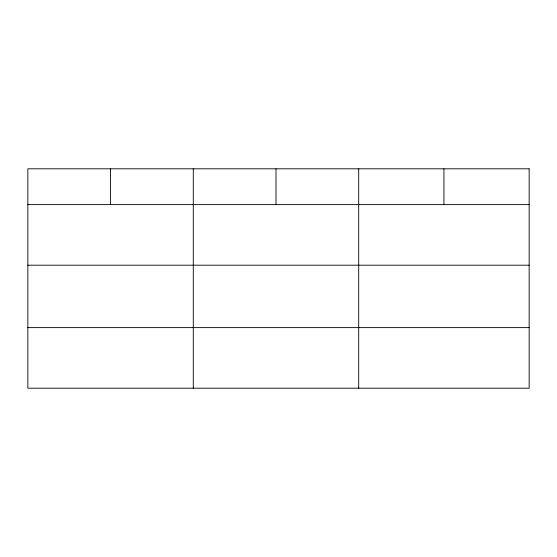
<?xml version="1.0" encoding="UTF-8"?>
<svg xmlns="http://www.w3.org/2000/svg" width="557" height="557" viewBox="0 0 557 557"><rect width="100%" height="100%" fill="white"/><g stroke="black" fill="none" stroke-linecap="round" stroke-linejoin="round"><path stroke-width="0.84" d="M27.85 204.621L529.15 204.621M27.85 265.202L529.15 265.202M27.85 327.62L529.15 327.62M443.929 168.806L443.929 204.621M358.708 168.806L358.708 388.194M275.993 168.806L275.993 204.621M193.279 168.806L193.279 388.194M110.565 168.806L110.565 204.621M529.15 168.806L27.85 168.806L27.85 388.194L529.15 388.194L529.15 168.806"/></g></svg>
